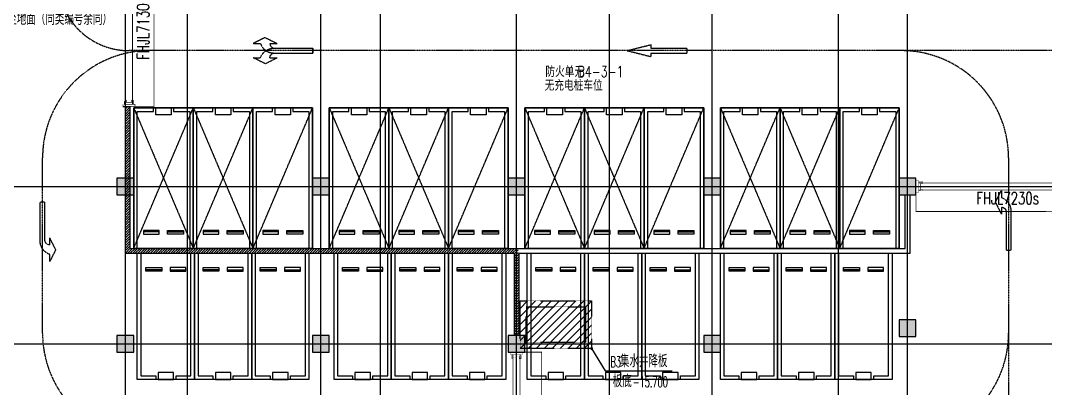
# Model space of a CAD drawing. Extents: x -12047294 to -5625356, y -1456591 to -622873.
# Drawn here: x -5784985 to -5742010, y -742799 to -727359 of the extents above; entities that cross this region are included whole.
import ezdxf

# ---------------------------------------------------------------- set-up
doc = ezdxf.new("R2010")
doc.units = 0
doc.header["$LTSCALE"] = 10
doc.header["$MEASUREMENT"] = 0
for name, pattern in [('DASH', [0.35, 0.25, -0.1]), ('DASHED', [0.75, 0.5, -0.25]), ('DOTE', [2.4200000000000004, 2, -0.2, 0.02, -0.2])]:
    doc.linetypes.add(name, pattern=pattern)
for name, color, linetype in [('A-15-PKNG-普通车位', 162, 'Continuous'), ('A-15-PKNG-机械车位', 136, 'Continuous'), ('A-COLUMN', 10, 'Continuous'), ('A-DIMLEAD', 130, 'Continuous'), ('A-FireH', 6, 'Continuous'), ('A-TEXTDOOR', 181, 'Continuous'), ('A-TEXTROOM-AREA', 33, 'Continuous'), ('A-TEXTROOM-报建', 210, 'Continuous'), ('A-TK', 7, 'Continuous'), ('A-WALL', 2, 'Continuous'), ('A-卷帘垂壁', 151, 'Continuous'), ('A-吊板', 73, 'DASH'), ('A-车行线', 144, 'DASH'), ('DOTE', 9, 'DOTE'), ('PUB_HATCH', 252, 'Continuous')]:
    doc.layers.add(name, color=color, linetype=linetype)
doc.styles.add('_TCH_DIM', font='tjromans.shx', dxfattribs={"width": 0.8, "bigfont": 'tjhztxt.shx'})
doc.styles.add('_TCH_WINDOW', font='tjromans.shx', dxfattribs={"width": 0.7, "height": 3.5, "bigfont": 'tjhztxt.shx'})
doc.styles.add('注解汉字', font='tjromans.shx', dxfattribs={"width": 0.75, "bigfont": 'tjhztxt.shx'})
pattern_1 = [(45, (-533914.1179796625, 53.85340500360886), (-53.03302980219449, 53.0330298021945), [])]

# ---------------------------------------------------------------- blocks, each defined once
blk = doc.blocks.new('dsadwq$56565')
at = {"layer": 'A-卷帘垂壁', "linetype": 'DASHED', "extrusion": (-3.91900882e-08, 0, 0.9999999999999992), "const_width": 29.99999999999999}
for points in [[(-5516862.409928345, -730873.4332718793), (-5516862.409917941, -723923.4332313889)], [(-5516562.409928345, -730873.4332697961), (-5516562.409918149, -723923.4332313889)], [(-5500612.409928503, -747823.4332716782), (-5500612.409928403, -741373.4332680877)], [(-5500312.409928502, -747823.4332695947), (-5500312.40992861, -741373.4332680877)]]:
    blk.add_lwpolyline(points, dxfattribs=at)
at = {"layer": 'A-卷帘垂壁', "linetype": 'DASHED', "const_width": 29.99999999999999}
for points in [[(-5516522.409928341, -730973.4332708423), (-5515662.800242274, -730973.5064819609), (-5515662.019604218, -723823.4881424226), (-5516522.40991793, -723823.4332313959)], [(-5500272.409928498, -747923.4332706411), (-5499412.800242431, -747923.5064817597), (-5499412.01961468, -741273.4881791213), (-5500272.409928392, -741273.4332680946)]]:
    blk.add_lwpolyline(points, dxfattribs=at)
at = {"layer": 'A-卷帘垂壁', "linetype": 'DASHED', "extrusion": (-3.91900882e-08, 0, 0.9999999999999992)}
for points, const_width in [([(-5516962.409928345, -730973.4332725742), (-5516462.409928347, -730973.4332691012), (-5516462.409928347, -730873.433269102), (-5516962.409928347, -730873.4332725732)], 29.99999999999999), ([(-5516902.409928347, -730873.4332708381), (-5516902.409928345, -730698.4332708381), (-5516822.409928344, -730698.4332708371), (-5516822.409928344, -730793.4332708381), (-5516602.409928346, -730793.4332708381), (-5516602.409928341, -730698.4332708371), (-5516522.409928342, -730698.4332708381), (-5516522.409928345, -730873.4332708381)], 29.99999999999999), ([(-5500712.409928611, -741373.4332698236), (-5500212.409928613, -741373.4332663516), (-5500212.409928611, -741273.4332663516), (-5500712.409928611, -741273.4332698254)], 18), ([(-5500652.40992861, -741373.4332680877), (-5500652.40992861, -741548.4332680875), (-5500572.409928611, -741548.4332680868), (-5500572.40992861, -741453.4332680877), (-5500352.409928609, -741453.4332680886), (-5500352.409928611, -741548.4332680886), (-5500272.40992861, -741548.4332680886), (-5500272.40992861, -741373.4332680877)], 18)]:
    blk.add_lwpolyline(points, close=True, dxfattribs=dict(at, const_width=const_width))
at = {"layer": 'A-卷帘垂壁', "color": 4, "linetype": 'DASHED', "extrusion": (0, 3.91900882e-08, 0.9999999999999992), "const_width": 18}
for points in [[(-5483712.409930332, -734073.4332680932), (-5483712.409926862, -734573.4332680905), (-5483612.409926862, -734573.4332680914), (-5483612.409930333, -734073.4332680914)], [(-5483612.409928597, -734133.4332680923), (-5483437.409928598, -734133.4332680933), (-5483437.409928597, -734213.4332680934), (-5483532.409928598, -734213.4332680934), (-5483532.409928598, -734433.4332680923), (-5483437.409928597, -734433.4332680969), (-5483437.409928598, -734513.433268096), (-5483612.409928597, -734513.4332680934)]]:
    blk.add_lwpolyline(points, close=True, dxfattribs=at)
at = {"layer": 'A-卷帘垂壁', "color": 4, "linetype": 'DASHED', "extrusion": (0, 3.91900882e-08, 0.9999999999999992), "const_width": 29.99999999999999}
for points in [[(-5483612.409929638, -734173.4332680933), (-5476612.409928602, -734173.4332682991)], [(-5483612.409927555, -734473.4332680942), (-5476612.409928602, -734473.4332680913)]]:
    blk.add_lwpolyline(points, dxfattribs=at)
at = {"layer": 'A-卷帘垂壁', "color": 4, "linetype": 'DASHED', "const_width": 29.99999999999999}
blk.add_lwpolyline([(-5483712.409928602, -734513.43326815), (-5483712.48313972, -735373.0429542173), (-5476512.464839636, -735373.8235817299), (-5476512.409928609, -734513.4332680178)], dxfattribs=at)
at = {"layer": 'A-TEXTDOOR', "style": '_TCH_WINDOW', "width": 0.7058823529411766}
blk.add_text('FHJL7130', height=509.9999999999998, rotation=90, dxfattribs=at).set_placement((-5515860.722955376, -729004.5851916813, -4.02088131186e-05))
at = {"layer": 'A-TEXTDOOR', "color": 4, "style": '_TCH_WINDOW', "width": 0.7058823529411766}
blk.add_text('FHJL7230s', height=509.9999999999998, dxfattribs=at).set_placement((-5481179.930799048, -735069.1484576545, -4.02088131612e-05))
at = {"layer": 'A-TK', "style": '_TCH_DIM', "width": 0.8}
blk.add_text('至地面（同类编号余同）', height=525, dxfattribs=at).set_placement((-5521812.743981083, -727544.8993232466))
blk = doc.blocks.new('car-0')
for p, q in [((-1.164153e-10, -5299.999999998138, -99.99999999999872), (-1.164153e-10, 2.7939677e-09, -99.99999999999872)), ((-1.164153e-10, 2.7939677e-09, -99.99999999999872), (2400.000000000815, 1.8626451e-09, -99.99999999999872)), ((2400.000000000815, 1.8626451e-09, -99.99999999999872), (2399.999999999884, -5299.999999997206, -99.99999999999872)), ((149.9999985041795, -2.4707987905e-06, -99.99999999999872), (149.9999985051108, -5150.00000247173, -99.99999999999872)), ((2249.99999850418, -5150.00000247173, -99.99999999999872), (2249.99999850418, -2.4707987905e-06, -99.99999999999872)), ((359.9999985060422, -750.0000024707988, -99.99999999999872), (359.9999985051109, -600.0000024707987, -99.99999999999872)), ((359.9999985051109, -600.0000024707987, -99.99999999999872), (1024.999998506042, -600.0000024717301, -99.99999999999872)), ((1024.999998505111, -700.0000024726614, -99.99999999999872), (359.9999985051109, -700.0000024726614, -99.99999999999872)), ((1024.999998506042, -750.0000024707988, -99.99999999999872), (359.9999985060422, -750.0000024707988, -99.99999999999872)), ((1024.999998506042, -600.0000024717301, -99.99999999999872), (1024.999998506042, -750.0000024707988, -99.99999999999872)), ((2040.726919586654, -600.0000024717301, -99.99999999999872), (1375.726919586654, -600.0000024717301, -99.99999999999872)), ((1375.726919586654, -600.0000024717301, -99.99999999999872), (1375.726919585722, -750.0000024707988, -99.99999999999872)), ((1375.726919585722, -700.0000024726614, -99.99999999999872), (2040.726919585722, -700.0000024717302, -99.99999999999872)), ((1375.726919585722, -750.0000024707988, -99.99999999999872), (2040.726919586654, -750.0000024717302, -99.99999999999872)), ((2040.726919586654, -750.0000024717302, -99.99999999999872), (2040.726919586654, -600.0000024717301, -99.99999999999872)), ((149.9999985051108, -5150.00000247173, -99.99999999999872), (775.3634590458822, -5150.000002470799, -99.99999999999872)), ((775.3634590458822, -5150.000002470799, -99.99999999999872), (775.363459044951, -5299.99999999907, -99.99999999999872)), ((875.3634590458822, -5000.000002470798, -99.99999999999872), (875.3634590458822, -5300.00000247173, -99.99999999999872)), ((1525.363459045882, -5000.000002470798, -99.99999999999872), (875.3634590458822, -5000.000002470798, -99.99999999999872)), ((1525.363459045882, -5300.00000247173, -99.99999999999872), (1525.363459045882, -5000.000002470798, -99.99999999999872)), ((1625.363459045882, -5300.000002470799, -99.99999999999872), (1625.363459046814, -5150.00000247173, -99.99999999999872)), ((1625.363459046814, -5150.00000247173, -99.99999999999872), (2249.99999850418, -5150.00000247173, -99.99999999999872)), ((2399.999999999884, -5299.999999997206, -99.99999999999872), (-1.164153e-10, -5299.999999998138, -99.99999999999872)), ((875.3634590458822, -5300.00000247173, -99.99999999999872), (1525.363459045882, -5300.00000247173, -99.99999999999872))]:
    blk.add_line(p, q)
blk = doc.blocks.new('二层机械车库')
at = {"layer": 'A-15-PKNG-机械车位'}
for p, q in [((-1.0263174772e-06, -100.0000304556452), (1.0384246707e-06, -7600.000030454715)), ((-3.7252903e-09, -100), (5899.999999997206, -100.0000609112903)), ((-2.75848433375e-05, -2600.000000000932), (-3.7252903e-09, -100)), ((5899.999909906648, -100.0000304556452), (-1.0263174772e-06, -100.0000304556452)), ((5750.000000746922, -250.0000606831163), (7.459893823e-07, -250.000001495704)), ((5749.999993568287, -924.6366001414134), (5750.000000746922, -250.0000606831163)), ((5899.999911971391, -7600.000030454715), (5899.999909906648, -100.0000304556452)), ((5899.999999997206, -100.0000609112903), (5899.999972415157, -2600.000060910359)), ((749.9999983413145, -510.2730890335514), (599.9999983413145, -510.2730873096734)), ((599.9999983413145, -510.2730873096734), (599.9999906988813, -1175.273087309673)), ((699.9999907026069, -1175.273088459857), (699.9999983450398, -510.2730884607881)), ((749.9999906988813, -1175.273089033551), (749.9999983413145, -510.2730890335514)), ((599.9999906988813, -1175.273087309673), (749.9999906988813, -1175.273089033551)), ((5899.999992419965, -1024.636601865291), (5599.999992419034, -1024.636598417535)), ((5599.999992419034, -1024.636598417535), (5599.999984948897, -1674.636598417535)), ((5899.999993568286, -924.6366018662227), (5749.999993568287, -924.6366001414134)), ((5899.999984948895, -1674.636601866223), (5899.999992419965, -1024.636601865291)), ((599.9999790256843, -2190.000008391217), (599.9999866681172, -1525.000008391216)), ((599.9999866681172, -1525.000008391216), (749.9999866681172, -1525.000010116026)), ((699.9999866718426, -1525.000009542331), (699.9999790294095, -2190.0000095414)), ((749.9999866681172, -1525.000010116026), (749.9999790247529, -2190.000010115094)), ((5599.999984948897, -1674.636598417535), (5899.999984948895, -1674.636601866223)), ((5749.999976612627, -2450.000060682185), (5749.999983799644, -1774.636600142345)), ((5749.999983799644, -1774.636600142345), (5899.99998132605, -1774.636601866223)), ((-2.33873724937e-05, -2450.000001496635), (5749.999976612627, -2450.000060682185)), ((749.9999790247529, -2190.000010115094), (599.9999790256843, -2190.000008391217)), ((-5.83278015256e-05, -5099.999939090107), (-3.07457521558e-05, -2599.999939089176)), ((-3.07457521558e-05, -2599.999939089176), (5899.999969254248, -2600.000000000466)), ((5899.999972415157, -2600.000060910359), (-2.75848433375e-05, -2600.000000000932)), ((5749.999970003963, -2749.999999772292), (-2.99960374832e-05, -2749.99994058488)), ((5749.999962825328, -3424.636539230589), (5749.999970003963, -2749.999999772292)), ((5899.999969254248, -2600.000000000466), (5899.999941672198, -5099.999999999535)), ((749.9999675983563, -3010.273028122727), (599.9999675983562, -3010.273026398849)), ((599.9999675983562, -3010.273026398849), (599.9999599568545, -3675.273026398849)), ((699.9999599596484, -3675.273027549032), (699.9999676020816, -3010.273027549964)), ((749.9999599568546, -3675.273028122727), (749.9999675983563, -3010.273028122727)), ((5899.99996282533, -3424.636540955398), (5749.999962825328, -3424.636539230589)), ((599.9999599568545, -3675.273026398849), (749.9999599568546, -3675.273028122727)), ((5899.999961677006, -3524.636540954467), (5599.999961677006, -3524.636537506711)), ((5599.999961677006, -3524.636537506711), (5599.999954205938, -4174.63653750671)), ((5899.999954205938, -4174.636540955398), (5899.999961677006, -3524.636540954467)), ((599.9999482827261, -4689.999947480392), (599.9999559251592, -4024.999947480392)), ((599.9999559251592, -4024.999947480392), (749.9999559260906, -4024.999949205201)), ((699.9999559288844, -4024.999948631506), (699.9999482864514, -4689.999948630575)), ((749.9999559260906, -4024.999949205201), (749.9999482827261, -4689.99994920427)), ((5599.999954205938, -4174.63653750671), (5899.999954205938, -4174.636540955398)), ((5749.999945869669, -4949.99999977136), (5749.999953056686, -4274.63653923152)), ((5749.999953056686, -4274.63653923152), (5899.999950583093, -4274.636540955396)), ((749.9999482827261, -4689.99994920427), (599.9999482827261, -4689.999947480392)), ((-5.41303306818e-05, -4949.999940585812), (5749.999945869669, -4949.99999977136)), ((5899.999941672198, -5099.999999999535), (-5.83278015256e-05, -5099.999939090107)), ((-6.14887103438e-05, -5099.999999999068), (5899.999938511291, -5100.000060910359)), ((-8.90707597136e-05, -7600), (-6.14887103438e-05, -5099.999999999068)), ((5899.999938511291, -5100.000060910359), (5899.999910930173, -7600.000060909428)), ((5749.999939261936, -5250.000060682185), (-6.07389956713e-05, -5250.000001494773)), ((749.999936855398, -5510.273089032621), (599.999936855398, -5510.273087308743)), ((599.999936855398, -5510.273087308743), (599.9999292138964, -6175.273087308741)), ((699.9999292166902, -6175.273088458925), (699.9999368600547, -5510.273088459857)), ((749.9999292138963, -6175.273089032621), (749.999936855398, -5510.273089032621)), ((5749.9999320833, -5924.636600140482), (5749.999939261936, -5250.000060682185)), ((5899.9999320833, -5924.636601865291), (5749.9999320833, -5924.636600140482)), ((599.9999292138964, -6175.273087308741), (749.9999292138963, -6175.273089032621)), ((5899.99993093405, -6024.636601864361), (5599.99993093405, -6024.636598416604)), ((5599.99993093405, -6024.636598416604), (5599.999923462979, -6674.636598416604)), ((5899.999923463911, -6674.636601865292), (5899.99993093405, -6024.636601864361)), ((599.9999175397678, -7190.000008390284), (599.9999251831323, -6525.000008390284)), ((599.9999251831323, -6525.000008390284), (749.9999251831323, -6525.000010115094)), ((699.9999251859263, -6525.0000095414), (699.9999175444244, -7190.000009540468)), ((749.9999251831323, -6525.000010115094), (749.9999175397679, -7190.000010114162)), ((5599.999923462979, -6674.636598416604), (5899.999923463911, -6674.636601865292)), ((5749.999915127642, -7450.000060681253), (5749.99992231466, -6774.636600141414)), ((5749.99992231466, -6774.636600141414), (5899.999919841066, -6774.636601865292)), ((749.9999175397679, -7190.000010114162), (599.9999175397678, -7190.000008390284)), ((-8.48732888699e-05, -7450.000001495704), (5749.999915127642, -7450.000060681253)), ((5899.999910930173, -7600.000060909428), (-8.90707597136e-05, -7600)), ((1.0384246707e-06, -7600.000030454715), (5899.999911971391, -7600.000030454715))]:
    blk.add_line(p, q, dxfattribs=at)
at = {"layer": 'A-15-PKNG-机械车位', "linetype": 'DASH'}
for p, q in [((2.44220718741e-05, -2600.000000000932), (5900, -100.0000609112903)), ((5899.999972417951, -5100.000060910359), (0, -2600)), ((2.44220718741e-05, -5100.000000000932), (5900, -2600.00006091129)), ((5899.999972417951, -7600.000060910359), (0, -5100)), ((2.44220718741e-05, -7600.000000000931), (5900, -5100.000060911289))]:
    blk.add_line(p, q, dxfattribs=at)
blk = doc.blocks.new('dFASDWA$Wfdf3')
at = {"layer": 'A-15-PKNG-普通车位'}
for p in [(2107610.657194998, -1750.002308555413), (2110010.657194999, -1750.002308555995), (2112410.657194999, -1750.002308555064), (2115860.657194787, -1750.002311044489), (2118260.657194802, -1750.00230855646), (2120660.657194806, -1750.002308554947), (2123960.657194972, -1750.002253438229), (2126360.657194987, -1750.002250948106), (2128760.657194992, -1750.002250946709), (2132060.657195004, -1750.002250943798), (2134460.657195019, -1750.00224845705, 99.99999999999872), (2136860.657195025, -1750.002248453558, 99.99999999999872)]:
    blk.add_blockref('car-0', p, dxfattribs=at)
at = {"layer": 'A-15-PKNG-机械车位', "xscale": -1, "rotation": 270}
for p in [(2115060.657294438, -1550.002255885396, -99.99999999999876), (2123260.657225807, -1550.002257950138, -99.99999999999876), (2131460.657225803, -1550.002257951535, -99.99999999999879), (2139660.657225817, -1550.002257950953, -99.99999999999879)]:
    blk.add_blockref('二层机械车库', p, dxfattribs=at)
blk = doc.blocks.new('A$C55541BB0')
at = {"layer": 'A-车行线', "ltscale": 2}
for p, q in [((666.6668395956513, 4166.666646335565), (666.6668395956513, 3666.666646335566)), ((666.6668395956513, 2999.999979668879), (666.6668395956513, 2499.999979668879)), ((0.0001729289069772, 2723.857604753459), (0.0001729289069772, -2.03311210498e-05)), ((333.3335062623955, 2666.666646335565), (333.3335062623955, -2.03311210498e-05)), ((333.3335062623955, -2.03311210498e-05), (0.0001729289069772, -2.03311210498e-05))]:
    blk.add_line(p, q, dxfattribs=at)
for points in [[(1083.333506262162, 3333.333313002251), (666.6668395956513, 4166.666646335565)], [(1083.333506262162, 3333.333313002251), (666.6668395956513, 2499.999979668879)]]:
    blk.add_lwpolyline(points, dxfattribs=at)
for centre, radius, start in [((1000.000172928907, 2723.857604753459), 1000, 109.4712206409873), ((666.6668395956513, 2666.666646335565), 333.3333333333334, 90)]:
    blk.add_arc(centre, radius, start, 180, dxfattribs=at)
blk = doc.blocks.new('A$C08C4793D')
at = {"layer": 'A-车行线', "ltscale": 2}
for p, q in [((-0.0001189498580061, 2499.999979668996), (249.999881050142, 2499.999979668996)), ((249.999881050142, 2499.999979668996), (249.999881050142, -2.03311210498e-05)), ((583.3332143834559, 2499.999979668996), (833.3332143834558, 2499.999979668996)), ((583.3332143834559, 2499.999979668996), (583.3332143834559, -2.03311210498e-05)), ((249.999881050142, -2.03311210498e-05), (583.3332143834559, -2.03311210498e-05))]:
    blk.add_line(p, q, dxfattribs=at)
for points in [[(416.6665477167698, 4166.666646335507), (-0.0001189498580061, 2499.999979668996)], [(416.6665477167698, 4166.666646335507), (833.3332143834558, 2499.999979668996)]]:
    blk.add_lwpolyline(points, dxfattribs=at)
blk = doc.blocks.new('dASDASEWQ%$555443')
at = {"layer": 'A-车行线', "ltscale": 5}
for p, q in [((2391712.228757059, 6750.412802114967), (2377457.490513122, 6750.405865223031, 4.29150198e-08)), ((2426539.941656535, 6750.412827970927), (2391712.229235186, 6750.412802115083)), ((2373826.792415219, -5098.097074501798), (2373826.794319653, 2250.405690548825)), ((2414327.706484835, 2250.419898723951), (2414327.706484843, -24500.14348432782))]:
    blk.add_line(p, q, dxfattribs=at)
for centre, radius, start, end in [((2377457.488917766, 9750.405865222567, 4.29150198e-08), 3000, 180.0216590172974, 270.0000304690471), ((2378326.794319653, 2250.405689501087), 4500, 90, 179.9999999866598), ((2409827.706484835, 2250.419899462489, 99.99999999999999), 4500, 359.9999999866596, 90), ((2378326.792415218, -5098.097462369828), 4500, 180.0000000133402, 270), ((2409827.706484837, -5098.097462366801), 4500, 270, 1.33402132e-08)]:
    blk.add_arc(centre, radius, start, end, dxfattribs=at)
at = {"layer": 'A-车行线', "extrusion": (0, 0, -1)}
for name, p, xscale, yscale, zscale, rotation in [('A$C55541BB0', (-2385160.184549858, 6650.404724315042, 100.1228399758954), -0.6000051700102623, 0.6000051700102623, -0.6000051700102623, 270), ('A$C08C4793D', (-2400836.138346703, 7000.408145863331, 204.1030841813687), 0.6000060000660608, 0.6000060000660608, -0.6000060000660608, 270), ('A$C55541BB0', (-2385160.184549858, 6850.406655168394, 100.1228399758954), 0.6000051700102623, 0.6000051700102623, -0.6000051700102623, 270), ('A$C55541BB0', (-2373726.793354196, 399.1506469289307, 100.0756035048191), 0.6000051700102644, 0.6000051700102644, -0.6000051700102639, 179.9999999999984)]:
    blk.add_blockref(name, p, dxfattribs=dict(at, xscale=xscale, yscale=yscale, zscale=zscale, rotation=rotation))
at = {"layer": 'A-车行线', "extrusion": (0, 0, -1), "xscale": 0.6000051700102638, "yscale": 0.6000051700102638, "zscale": -0.6000051700102639}
blk.add_blockref('A$C55541BB0', (-2414427.716269611, -1616.740886418498, 0.0756035048191988), dxfattribs=at)
blk = doc.blocks.new('_FZH')
blk.add_lwpolyline([(-0.5, -0.5), (0.5, -0.5), (0.5, 0.5), (-0.5, 0.5)], close=True)
at = {"layer": 'PUB_HATCH'}
blk.add_solid([(-0.5, -0.5), (0.5, -0.5), (-0.5, 0.5), (0.5, 0.5)], dxfattribs=at)

msp = doc.modelspace()

# ---------------------------------------------------------------- hatches: boundary and pattern name
at = {"layer": 'A-FireH'}
h = msp.add_hatch(dxfattribs=at)
h.set_pattern_fill('普通砖', color=256, scale=30, style=0)
h.set_pattern_definition(pattern_1)
h.paths.add_polyline_path([(-5780589.659217887, -737123.4333552588), (-5780389.659218067, -736923.4333552823), (-5780389.659224463, -730973.4332681836), (-5780589.659224461, -730973.4332683984)])
h = msp.add_hatch(dxfattribs=at)
h.set_pattern_fill('普通砖', color=256, scale=30, style=0)
h.set_pattern_definition(pattern_1)
h.paths.add_polyline_path([(-5780389.659218067, -736923.4333552823), (-5780589.659217887, -737123.4333552588), (-5764289.659233782, -737123.4333560488), (-5764156.325898032, -737056.7666891145), (-5764089.659233765, -736923.4333560606)])
h = msp.add_hatch(dxfattribs=at)
h.set_pattern_fill('普通砖', color=256, scale=30, style=0)
h.set_pattern_definition(pattern_1)
h.paths.add_polyline_path([(-5764156.325898032, -737056.7666891145), (-5764289.659233782, -737123.4333560488), (-5764289.65922668, -740573.4332684955), (-5764089.65922668, -740573.4332680841), (-5764089.659233637, -737123.4333556588)])
at = {"layer": 'A-TEXTROOM-报建'}
h = msp.add_hatch(dxfattribs=at)
h.set_pattern_fill('ANSI31', color=156, scale=300)
h.set_pattern_definition([(45, (6459.619394076987, 6.519258000000002e-09), (-336.7596045400932, 336.7596045400933), [])])
edge = h.paths.add_edge_path(flags=16)
edge.add_arc((-5789890.132327908, -733372.8536264246), 19800.26091907911, 180.000016833296, 210.3318238795437)
edge.add_line((-5806980.038232072, -743372.1260324741), (-5798690.907261609, -743374.9611157838))
edge.add_arc((-5798679.070719592, -768353.958319008), 24979.00000765464, 71.82958844638591, 90.02715016320337, ccw=False)
edge.add_arc((-5798679.070721, -768353.9583170724), 24979.00000625385, 46.40636196379961, 71.82958844193843, ccw=False)
edge.add_arc((-5761511.422679141, -729209.4340286279), 29000.00000031417, 226.5507286022982, 235.7234438162405)
edge.add_line((-5777843.874263518, -753172.9693534138), (-5734626.487033113, -753172.359811897))
edge.add_line((-5734626.487033113, -753172.359811897), (-5734626.636527522, -742572.9868038807))
edge.add_line((-5734626.636527522, -742572.9868038807), (-5724090.313392124, -742573.2344917456))
edge.add_line((-5724090.313392124, -742573.2344917456), (-5724090.313392124, -706872.9591507564))
edge.add_line((-5724090.313392124, -706872.9591507564), (-5715090.371727741, -706872.9591508756))
edge.add_line((-5715090.371727741, -706872.9591508756), (-5715090.371727741, -697848.8849369201))
edge.add_arc((-5806750.55763579, -701974.8211650274), 91753.00011692576, 2.577337801971878, 4.963321135910387)
edge.add_arc((-5757072.824562837, -697881.7616733047), 41907.99999741253, 5.264520637321024, 17.98610178371848)
edge.add_arc((-5817479.256922604, -718426.1172133742), 105710.0000022338, 18.46725138437174, 21.43718532617446)
edge.add_arc((-5747881.983786687, -689052.1980597104), 30251.99999639568, 17.8262185800344, 40.55904766200953)
edge.add_arc((-5746701.096957909, -686704.3251357946), 27846.71451721909, 38.46829706095653, 72.8207540943742)
edge.add_arc((-5793741.701094583, -821555.8156701587), 170652.4493144849, 71.10420003610355, 72.75697790007004)
edge.add_line((-5743156.003848745, -658573.1610986205), (-5782091.305972605, -658573.1610986205))
edge.add_line((-5782091.305972605, -658573.1610986205), (-5782091.305972605, -664172.8504494192))
edge.add_line((-5782091.305972605, -664172.8504494192), (-5804290.405290081, -664172.8502521688))
edge.add_line((-5804290.405290081, -664172.8502521688), (-5804290.407255813, -680572.7724047886))
edge.add_line((-5804290.407255813, -680572.7724047886), (-5809690.40989393, -680572.771757445))
edge.add_line((-5809690.40989393, -680572.771757445), (-5809690.393246985, -733372.8594436708))
h.paths.add_polyline_path([(-5821993.283692228, -644043.684593948), (-5678940.272968142, -644043.684593948), (-5678940.272968142, -767193.6845939481), (-5821993.283692228, -767193.6845939481)])
at = {"layer": 'A-吊板'}
h = msp.add_hatch(dxfattribs=at)
h.set_pattern_fill('ANSI31', color=256, scale=150)
h.set_pattern_definition([(45, (-533914.1179796625, 3.608875e-09), (-168.3798022700466, 168.3798022700466), [])])
h.paths.add_polyline_path([(-5764039.659221494, -739123.4332681186), (-5761039.659221595, -739123.4332679086), (-5761039.659221465, -741123.4332679266), (-5764039.659221383, -741123.4332680997)])

# ---------------------------------------------------------------- linework, layer by layer
at = {"layer": 'A-DIMLEAD'}
for p, q in [((-5761039.659221465, -741123.4332679266), (-5760471.096910634, -742064.0959704701)), ((-5760471.096910634, -742064.0959704701), (-5757660.638153872, -742064.0959704701))]:
    msp.add_line(p, q, dxfattribs=at)
at = {"layer": 'A-DIMLEAD', "const_width": 60}
msp.add_lwpolyline([(-5761055.177594477, -741097.7587650286, 1), (-5761024.140848452, -741149.1077708243, 1)], format="xyb", close=True, dxfattribs=at)
at = {"layer": 'A-WALL'}
for p, q in [((-5780589.659217887, -737123.4333552588), (-5780589.659224461, -730973.4332683984)), ((-5780589.659224461, -730973.4332683984), (-5780389.659224463, -730973.4332681836)), ((-5780389.659218067, -736923.4333552823), (-5780389.659224463, -730973.4332681836)), ((-5780389.659218067, -736923.4333552823), (-5764089.659233765, -736923.4333560606)), ((-5780589.659217887, -737123.4333552588), (-5764289.659233782, -737123.4333560488)), ((-5764289.659233782, -737123.4333560488), (-5764289.65922668, -740573.4332684955)), ((-5764089.659233637, -737123.4333556588), (-5764089.65922668, -740573.4332680841)), ((-5764089.65922668, -740573.4332680841), (-5764289.65922668, -740573.4332684955))]:
    msp.add_line(p, q, dxfattribs=at)
at = {"layer": 'A-WALL', "color": 4}
for p, q in [((-5747889.659217447, -736923.4333559785), (-5747889.659221385, -734673.433268264)), ((-5747889.659221385, -734673.433268264), (-5747689.659221387, -734673.4332679097)), ((-5747689.659217083, -737123.4333560147), (-5747689.659221387, -734673.4332679097)), ((-5764089.659226676, -736923.4333556362), (-5747889.659217447, -736923.4333559785)), ((-5764089.659233637, -737123.4333556588), (-5747689.659217083, -737123.4333560147))]:
    msp.add_line(p, q, dxfattribs=at)
at = {"layer": 'A-吊板', "elevation": -7.9453457e-09}
for points in [[(-5764039.659221494, -739123.4332681186), (-5761039.659221595, -739123.4332679086), (-5761039.659221465, -741123.4332679266), (-5764039.659221383, -741123.4332680997)], [(-5763789.65922148, -739373.4332681013), (-5761289.659221577, -739373.4332679262), (-5761289.65922148, -740873.4332679409), (-5763789.659221398, -740873.4332680855)]]:
    msp.add_lwpolyline(points, close=True, dxfattribs=at)
at = {"layer": 'DOTE', "linetype": 'DOTE'}
for p, q in [((-5777989.659221238, -756448.5585566969), (-5777989.659221233, -655372.8060850928)), ((-5769889.659221246, -756448.558556697), (-5769889.659221225, -655372.8060850857)), ((-5760289.659221245, -756448.558556697), (-5760289.659221224, -655372.8060850857)), ((-5750689.659221245, -756448.5585566969), (-5750689.659221225, -655372.8060850857)), ((-5780589.659221241, -756373.558556688), (-5780589.659221238, -721473.43326813))]:
    msp.add_line(p, q, dxfattribs=at)
at = {"layer": 'DOTE'}
for p, q in [((-5772389.659221408, -756373.558556688), (-5772389.659221391, -721473.4332681294)), ((-5764189.659221405, -756373.5585566869), (-5764189.659221401, -721473.4332681288)), ((-5755989.659221388, -756373.5585566856), (-5755989.659221387, -721473.4332681283)), ((-5747789.659221402, -756373.5585566873), (-5747789.659221395, -721473.4332681278)), ((-5812892.339411288, -734323.4332680869), (-5711892.740710855, -734323.4332680891)), ((-5812892.339411288, -740923.433268087), (-5711892.740710863, -740923.4332680828))]:
    msp.add_line(p, q, dxfattribs=at)

# ---------------------------------------------------------------- block references
msp.add_blockref('dsadwq$56565', (-263727.249292789, 3.608875e-09))
at = {"layer": 'A-15-PKNG-普通车位'}
msp.add_blockref('dFASDWA$Wfdf3', (-7887700.316416391, -735373.4310191657), dxfattribs=at)
at = {"layer": 'A-COLUMN', "xscale": 700, "yscale": 700, "zscale": 700}
for p in [(-5780589.659221237, -734323.4332680859), (-5772389.659221387, -734323.4332680864), (-5764189.659221399, -734323.4332680864), (-5755989.659221387, -734323.4332680864), (-5747789.659221385, -734323.4332680869), (-5747789.659221387, -740273.4332680833), (-5780589.659221238, -740923.4332680845), (-5772389.659221391, -740923.4332680845), (-5764189.659221399, -740923.4332680841), (-5755989.659221387, -740923.4332680837)]:
    msp.add_blockref('_FZH', p, dxfattribs=at)
at = {"layer": 'A-车行线'}
msp.add_blockref('dASDASEWQ%$555443', (-8157887.185103263, -735373.4310191653), dxfattribs=at)

# ---------------------------------------------------------------- texts
at = {"layer": 'A-DIMLEAD', "style": '注解汉字', "width": 0.75}
for s, p in [('防火单元', (-5762978.878424016, -729729.7301245475)), ('B4-3-1', (-5761628.878424018, -729729.7301245475))]:
    msp.add_text(s, height=450, dxfattribs=at).set_placement(p)
at = {"layer": 'A-TEXTROOM-AREA', "style": '注解汉字', "width": 0.75}
msp.add_text('无充电桩车位', height=450, dxfattribs=at).set_placement((-5763007.541709278, -730307.0776801192, -47.98606341935212))
at = {"layer": 'A-TK', "style": '_TCH_DIM'}
for s, height, width, p in [('B3', 446.25, 0.5647058823529412, (-5760252.688123587, -741906.5959704703)), ('集水井降板', 525, 0.8, (-5759855.303508203, -741906.5959704703)), ('板底', 525, 0.8, (-5760151.928080837, -742746.5959704701)), ('-15.700', 446.25, 0.5647058823529412, (-5759311.928080837, -742746.5959704701))]:
    msp.add_text(s, height=height, dxfattribs=dict(at, width=width)).set_placement(p)

doc.saveas('drawing.dxf')
